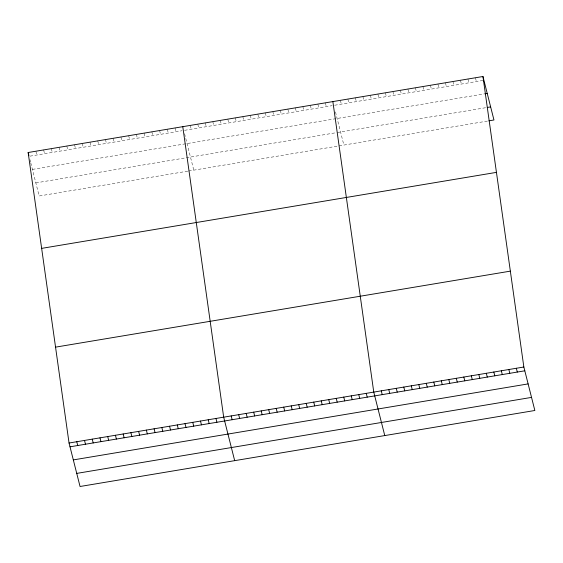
<?xml version="1.0" encoding="UTF-8"?>
<svg xmlns="http://www.w3.org/2000/svg" width="563" height="563" viewBox="0 0 563 563"><rect width="100%" height="100%" fill="white"/><g stroke="black" fill="none" stroke-linecap="round" stroke-linejoin="round"><path stroke-width="0.42" stroke-dasharray="2.81 2.11" d="M29.966 156.162L182.025 130.75M184.573 130.32L332.156 105.661M334.661 105.239L483.075 80.439M32.422 169.4L483.891 93.951M35.835 182.898L336.385 132.664M337.216 132.53L486.467 107.582M187.768 171.152L39.15 195.987L30.768 162.855M188.633 171.011L488.114 120.961M475.446 77.757L476.404 81.551M467.944 79.01L468.902 82.81M460.435 80.27L461.4 84.063M452.933 81.522L453.891 85.316M445.432 82.775L446.389 86.568M437.923 84.028L438.887 87.821M430.421 85.28L431.378 89.081M422.919 86.54L423.876 90.333M415.41 87.793L416.374 91.586M407.908 89.045L408.865 92.839M400.406 90.298L401.363 94.091M392.897 91.551L393.861 95.351M385.395 92.811L386.359 96.604M377.893 94.063L378.85 97.856M370.384 95.316L371.348 99.109M362.882 96.569L363.846 100.362M355.38 97.821L356.337 101.621M347.878 99.081L348.835 102.874M340.369 100.334L341.333 104.127M335.485 111.931L343.866 145.064M325.365 102.839L326.322 106.632M317.856 104.092L318.82 107.892M310.354 105.351L311.311 109.145M302.852 106.604L303.809 110.397M295.343 107.857L296.307 111.65M287.841 109.109L288.798 112.903M280.339 110.362L281.296 114.162M272.83 111.622L273.794 115.415M265.328 112.874L266.285 116.668M257.826 114.127L258.783 117.92M250.317 115.38L251.281 119.173M242.815 116.632L243.779 120.433M235.313 117.892L236.27 121.685M227.804 119.145L228.768 122.938M220.302 120.398L221.266 124.191M212.8 121.65L213.757 125.443M205.298 122.903L206.255 126.703M197.789 124.163L198.753 127.956M190.287 125.415L191.244 129.208M184.573 133.734L193.785 170.146M175.051 127.963L176.008 131.756M167.317 129.251L168.281 133.044M159.589 130.546L160.546 134.339M151.855 131.833L152.812 135.634M144.121 133.128L145.085 136.922M136.394 134.423L137.351 138.216M128.66 135.711L129.624 139.504M120.932 137.006L121.889 140.799M113.198 138.294L114.155 142.094M105.464 139.589L106.428 143.382M97.737 140.884L98.694 144.677M90.003 142.172L90.96 145.965M82.268 143.466L83.233 147.26M74.541 144.754L75.498 148.555M66.807 146.049L67.771 149.842M59.08 147.344L60.037 151.137M51.346 148.632L52.303 152.425M43.611 149.927L44.576 153.72M35.884 151.215L36.841 155.015M29.938 159.575L30.557 162.031"/><path stroke-width="0.84" d="M482.948 76.505L523.85 367.013L534.85 410.49L80.052 486.495L69.045 443.018L28.15 152.51L482.948 76.505L493.955 119.982L488.951 120.82M484.722 93.817L487.227 93.395M487.305 107.449L490.64 106.886M41.648 248.374L496.446 172.369M55.554 347.146L510.352 271.141M69.045 443.018L523.85 367.013M70.009 446.811L524.807 370.806M73.324 459.908L528.122 383.903M76.737 473.399L531.535 397.394M516.341 368.265L517.306 372.059M508.839 369.518L509.796 373.311M501.337 370.771L502.295 374.564M493.828 372.023L494.793 375.824M486.326 373.283L487.284 377.076M478.824 374.536L479.782 378.329M471.315 375.788L472.28 379.582M463.813 377.041L464.778 380.834M456.311 378.294L457.269 382.094M448.802 379.553L449.767 383.347M441.301 380.806L442.265 384.599M433.799 382.059L434.756 385.852M426.297 383.312L427.254 387.105M418.788 384.564L419.752 388.364M411.286 385.824L412.243 389.617M403.784 387.077L404.741 390.87M396.275 388.329L397.239 392.122M388.773 389.582L389.73 393.375M381.271 390.835L382.228 394.635M384.768 435.572L373.762 392.094L332.867 101.586M366.26 393.347L367.217 397.14M358.758 394.6L359.715 398.393M351.249 395.852L352.213 399.646M343.747 397.105L344.704 400.905M336.245 398.365L337.202 402.158M328.736 399.617L329.7 403.411M321.234 400.87L322.198 404.663M313.732 402.123L314.689 405.916M306.223 403.375L307.187 407.176M298.721 404.635L299.685 408.428M291.219 405.888L292.176 409.681M283.717 407.14L284.674 410.934M276.208 408.393L277.172 412.186M268.706 409.646L269.663 413.446M261.204 410.906L262.161 414.699M253.695 412.158L254.659 415.951M246.193 413.411L247.15 417.204M238.691 414.664L239.648 418.457M231.182 415.916L232.146 419.716M234.68 460.654L223.68 417.176L182.785 126.668M215.946 418.464L216.91 422.257M208.219 419.759L209.176 423.552M200.484 421.047L201.448 424.847M192.75 422.341L193.714 426.135M185.023 423.636L185.98 427.43M177.289 424.924L178.253 428.717M169.562 426.219L170.519 430.012M161.827 427.507L162.784 431.307M154.093 428.802L155.057 432.595M146.366 430.097L147.323 433.89M138.632 431.385L139.596 435.178M130.898 432.68L131.862 436.473M123.17 433.967L124.127 437.768M115.436 435.262L116.4 439.056M107.709 436.557L108.666 440.35M28.15 152.51L28.917 155.543M99.975 437.845L100.932 441.638M92.241 439.14L93.205 442.933M84.513 440.428L85.47 444.228M76.779 441.723L77.736 445.516"/></g></svg>
